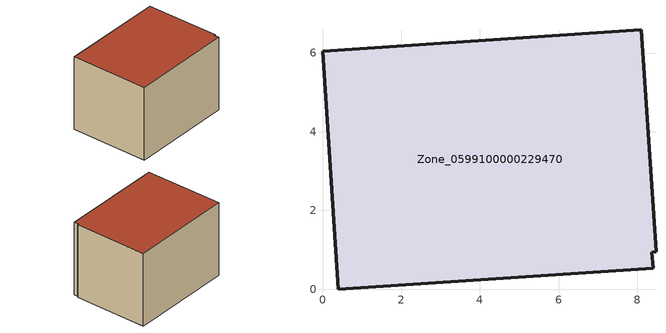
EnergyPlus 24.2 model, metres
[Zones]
Zone_0599100000229470
 floor ground (C_G): 8.47,0.95 8.37,0.93 8.4,0.53 0.4,0 0,6.05 8.1,6.59 z0
 wall outside (C_F): 8.47,0.95 8.1,6.59 0,6.05 0.4,0 8.4,0.53 8.37,0.93 8.47,0.95 z0:5.8
 roof outside (C_R): 8.37,0.93 8.47,0.95 8.1,6.59 0,6.05 0.4,0 8.4,0.53 z5.8
[BUILDING]
Pand.0599100000229470: North Axis=0; Terrain=City; Loads Convergence Tolerance Value=0.04; Temperature Convergence Tolerance Value=0.4; Solar Distribution=FullExterior; Maximum Number of Warmup Days=25; Minimum Number of Warmup Days=1
[Site:Location]
Rotterdam.The.Hague.AP_ZH_NLD Design_Conditions: Latitude=51.96; Longitude=4.45; Time Zone=1; Elevation=-4.5
[SITE:GROUNDTEMPERATURE:BUILDINGSURFACE]
18, 18, 18, 18, 18, 18, 18, 18, 18, 18, 18, 18
[MATERIAL] Thermal Absorptance=0.9; Solar Absorptance=0.7; Visible Absorptance=0.7
Name | Roughness | Thickness | Conductivity | Density | Specific Heat
G.TI.1946-1964 | MediumSmooth | 0.15 | 1 | 540 | 1210
F.TI.1946-1964 | Rough | 0.3 | 0.857143 | 1920 | 840
R.TI.1946-1964 | MediumRough | 0.2 | 0.277778 | 1500 | 1000
[CONSTRUCTION]
C_G: G.TI.1946-1964
C_F: F.TI.1946-1964
C_R: R.TI.1946-1964
[ZONE]
Zone_0599100000229470: Type=1; Multiplier=1; Ceiling Height=Autocalculate; Volume=Autocalculate; Floor Area=autocalculate; Part of Total Floor Area=Yes
[ZONEINFILTRATION:DESIGNFLOWRATE]
Infil_Zone_0599100000229470: Zone or ZoneList or Space or SpaceList=Zone_0599100000229470; Schedule=AlwaysOn; Design Flow Rate Calculation Method=Flow/Area; Flow Rate per Floor Area=0.003; Constant Term Coefficient=1; Temperature Term Coefficient=0; Velocity Term Coefficient=0; Velocity Squared Term Coefficient=0
[HVACTEMPLATE:ZONE:IDEALLOADSAIRSYSTEM]
Zone_0599100000229470: Maximum Heating Supply Air Temperature=50; Minimum Cooling Supply Air Temperature=13; Maximum Heating Supply Air Humidity Ratio=0.0156; Minimum Cooling Supply Air Humidity Ratio=0.0077; Heating Limit=NoLimit; Cooling Limit=NoLimit; Dehumidification Control Type=ConstantSensibleHeatRatio; Cooling Sensible Heat Ratio=0.7; Dehumidification Setpoint=60; Humidification Control Type=None; Humidification Setpoint=30; Outdoor Air Method=None; Outdoor Air Flow Rate per Person=0.00944; Outdoor Air Flow Rate per Zone Floor Area=0; Outdoor Air Flow Rate per Zone=0; Demand Controlled Ventilation Type=None; Outdoor Air Economizer Type=NoEconomizer; Heat Recovery Type=None; Sensible Heat Recovery Effectiveness=0.7; Latent Heat Recovery Effectiveness=0.65
[ZONECONTROL:THERMOSTAT]
ThermostatControl_Zone_0599100000229470: Zone or ZoneList=Zone_0599100000229470; Control Type Schedule=DualSetpointControlType; Control 1=Thermostat_Zone_0599100000229470; Temperature Difference Between Cutout And Setpoint=0
[THERMOSTATSETPOINT:DUALSETPOINT]
Thermostat_Zone_0599100000229470: Heating Setpoint Temperature Schedule=HeatingSetpoint_Zone_0599100000229470; Cooling Setpoint Temperature Schedule=CoolingSetpoint_Zone_0599100000229470
[SCHEDULE:COMPACT]
HeatingSetpoint_Zone_0599100000229470: Through: 12/31, For: AllDays, Until: 24:00, 21
CoolingSetpoint_Zone_0599100000229470: Through: 12/31, For: AllDays, Until: 24:00, 24
DualSetpointControlType: Through: 12/31, For: AllDays, Until: 24:00, 4
AlwaysOn: Through: 12/31, For: AllDays, Until: 24:00, 1
